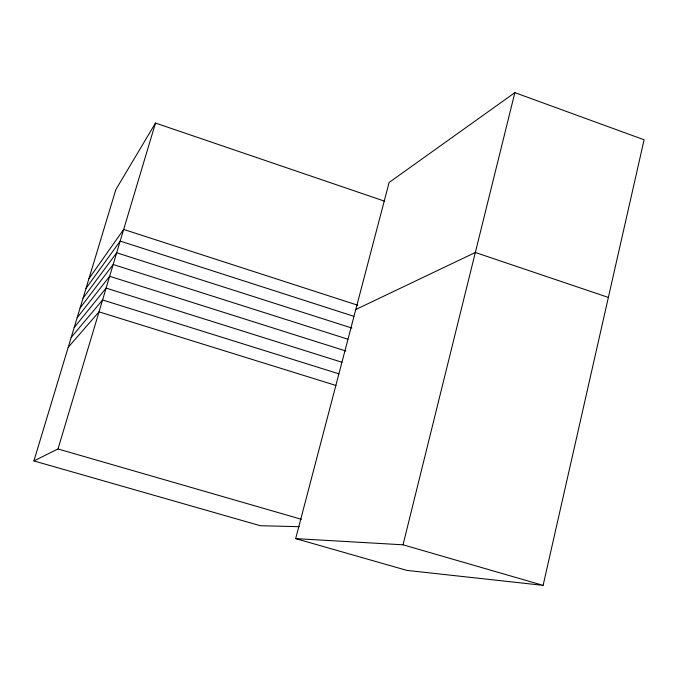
<?xml version="1.0" encoding="UTF-8"?>
<svg xmlns="http://www.w3.org/2000/svg" width="678" height="678" viewBox="0 0 678 678"><rect width="100%" height="100%" fill="white"/><g stroke="black" fill="none" stroke-linecap="round" stroke-linejoin="round"><path stroke-width="1.02" d="M543.112 585.36L644.1 139.778L514.865 92.64L389.121 182.467L295.659 538.62L406.868 570.393L543.112 585.36L403.037 544.807L295.659 538.62M403.037 544.807L514.865 92.64M155.491 123.057L115.828 189.62L33.9 460.921L58.003 448.972L155.491 123.057L384.629 201.188M88.937 278.658L123.667 229.435L357.772 305.236M86.004 288.387L120.184 241.088L353.78 316.295M83.055 298.142L116.684 252.784L351.899 328.067M80.106 307.922L113.175 264.522L347.882 339.195M77.139 317.728L109.65 276.293L345.873 351.009M74.173 327.567L106.115 288.108L341.949 362.255M71.19 337.432L102.573 299.964L338.907 373.824M68.207 347.322L99.013 311.855L335.966 385.46M355.789 309.507L475.337 252.487L608.369 297.43M299.269 526.704L260.31 525.713L33.9 460.921M58.003 448.972L301.413 519.289"/></g></svg>
